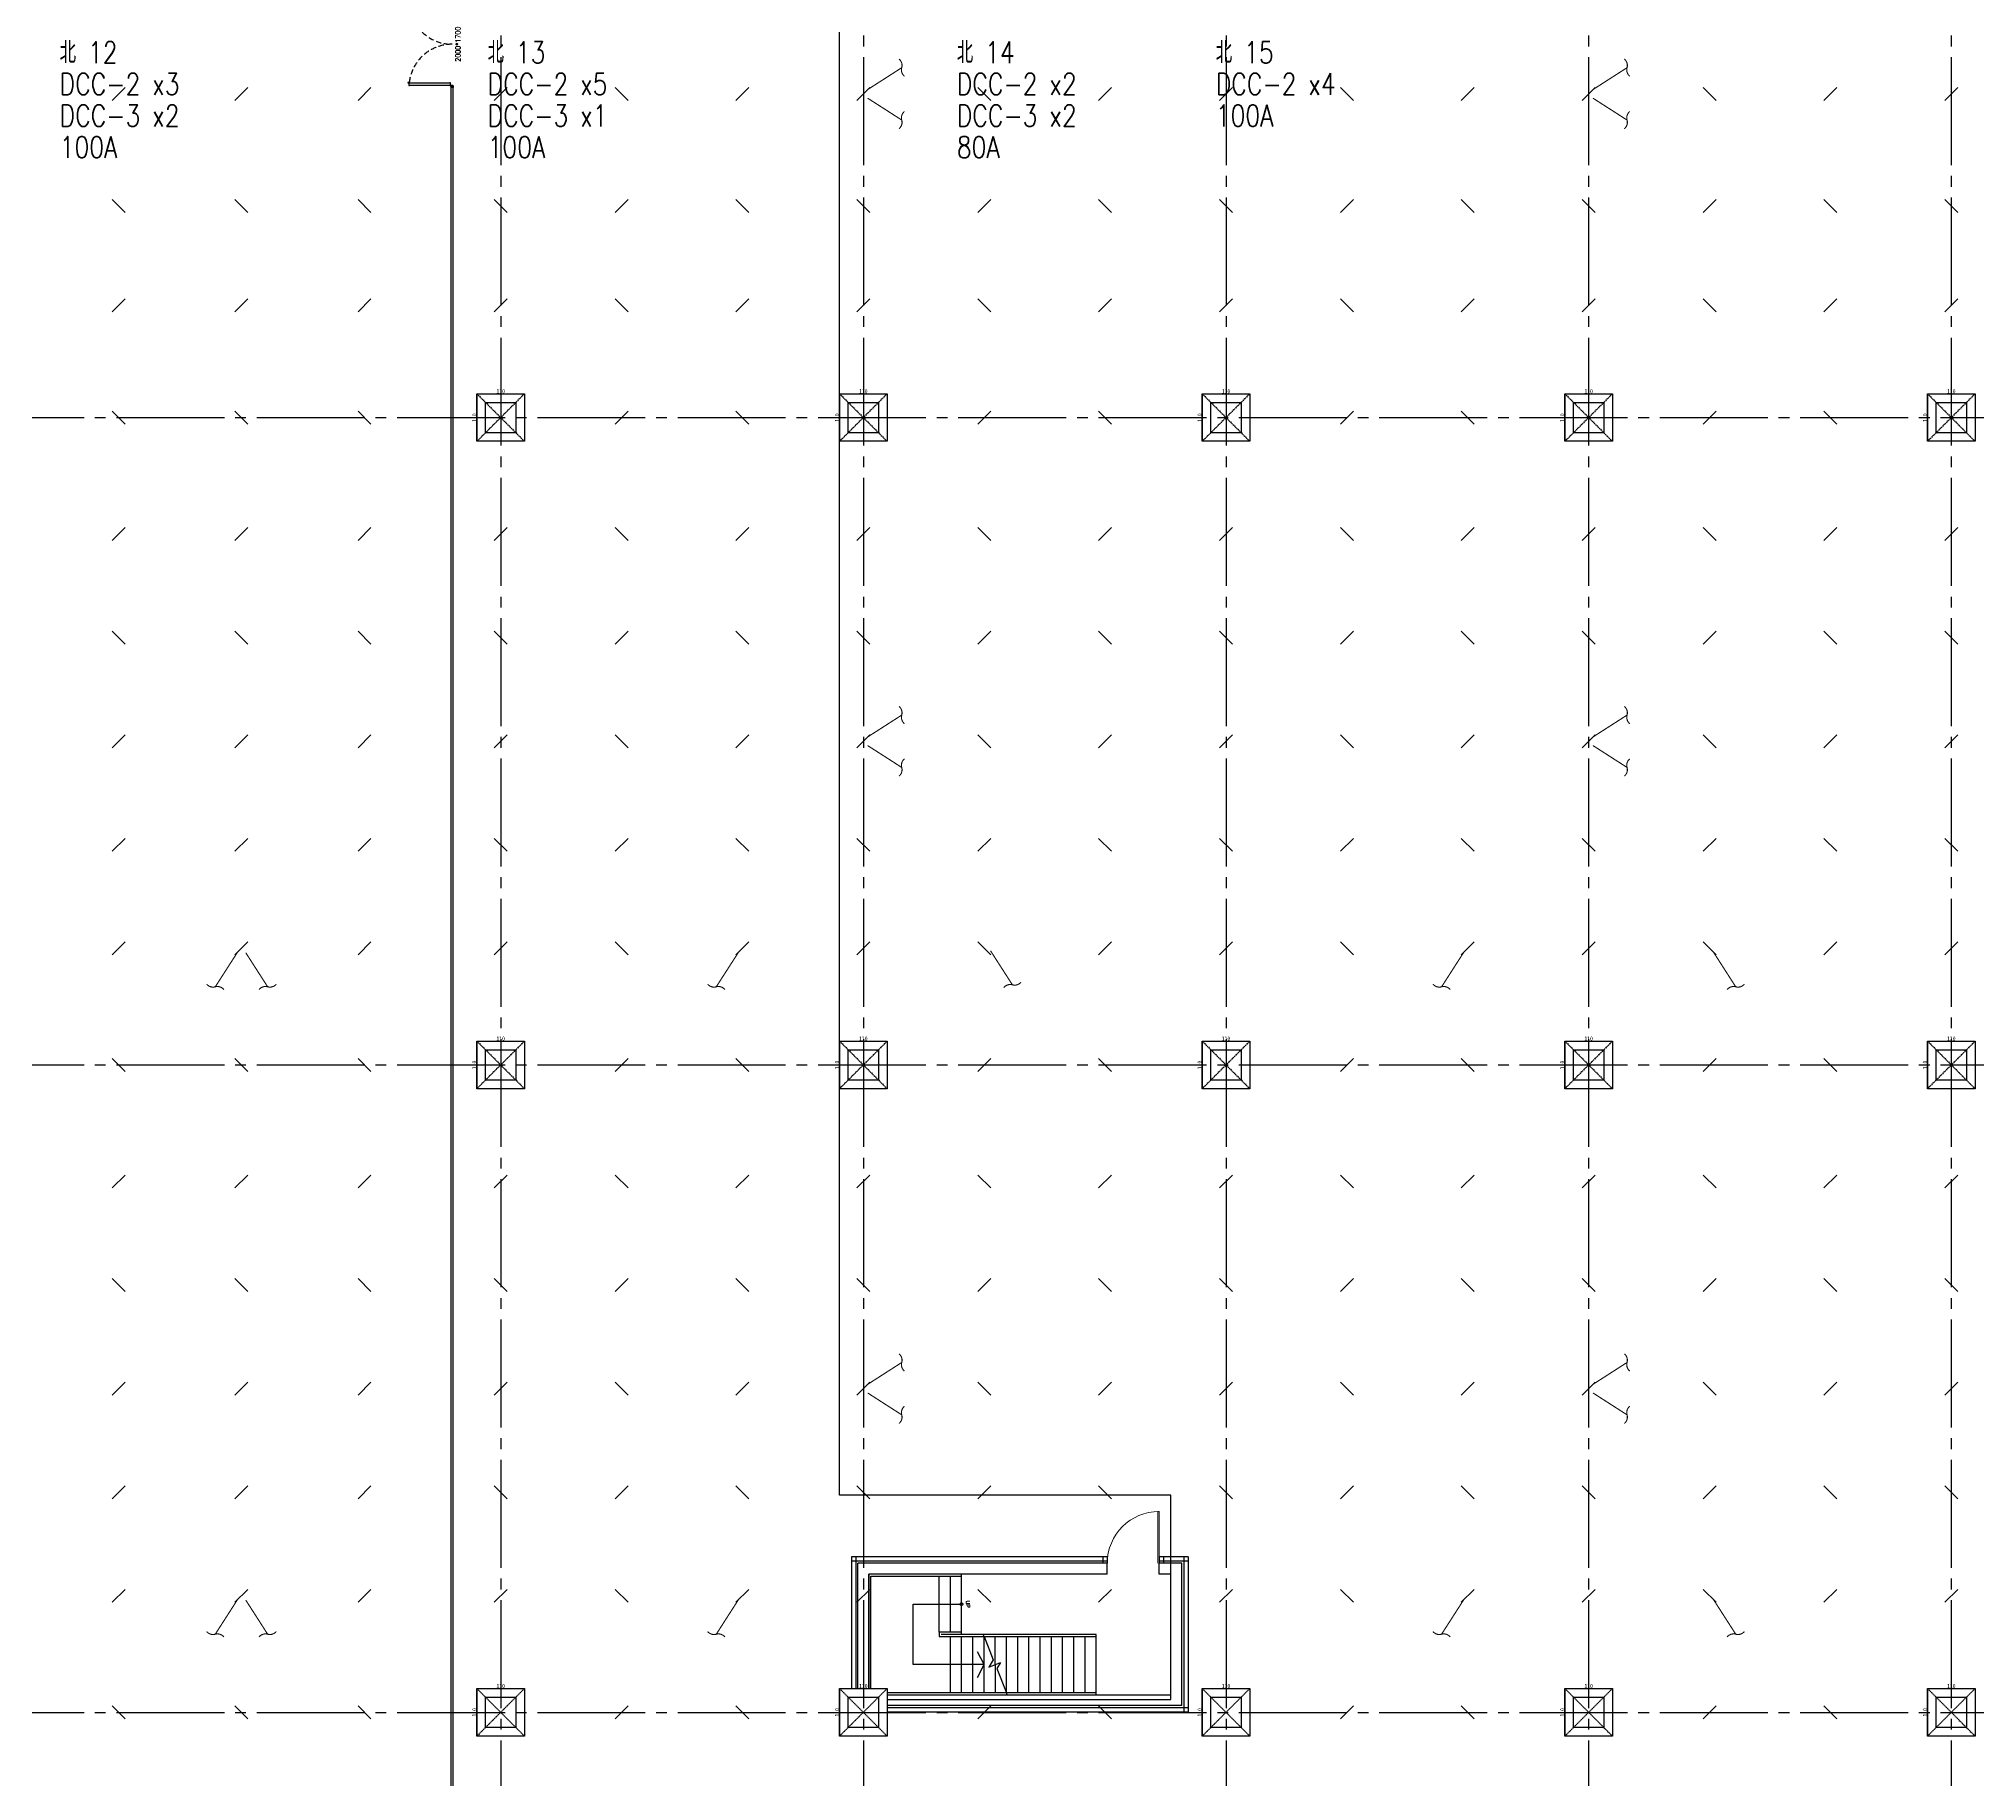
# Model space of a CAD drawing. Extents: x -3080 to 28500, y -1326 to 31609.
# Drawn here: x 14050 to 18540, y 4345 to 8378 of the extents above; entities that cross this region are included whole.
import ezdxf
from ezdxf.enums import TextEntityAlignment as Align

# ---------------------------------------------------------------- set-up
doc = ezdxf.new("R2010")
doc.units = 0
doc.header["$LTSCALE"] = 100
for name, pattern in [('188K-SM-03-F05-ARCH-PA-Y2257103$0$DASHED', [19.05, 12.7, -6.35]), ('X-S-FAB-L05$0$COL-CEN-LIN', [3.25, 2.5, -0.25, 0.25, -0.25]), ('X-S-FAB-L05$0$DASHED', [0.75, 0.5, -0.25]), ('X-S-FAB-L05$0$HIDDEN', [0.4, 0.3, -0.1])]:
    doc.linetypes.add(name, pattern=pattern)
for name, color, linetype in [('0-xref', 8, 'Continuous'), ('188K-SM-03-F05-ARCH-PA-Y2257103$0$K-Door', 53, 'Continuous'), ('188K-SM-03-F05-ARCH-PA-Y2257103$0$K-W-P1-3.5-非抗', 53, 'Continuous'), ('188K-SM-03-F05-ARCH-PA-Y2257103$0$K-岩棉 2hr 3.5-非抗', 53, 'Continuous'), ('188K-SM-03-F05-MECH-DCC-Y2257103$0$00_閥站分組', 1, 'Continuous'), ('188K-SM-07-F10-MECH-CR PIPE-Y2257103$0$00_閥站分組', 1, 'Continuous'), ('X-S-FAB-L05$0$0-arr', 8, 'Continuous'), ('X-S-FAB-L05$0$0-stc', 8, 'Continuous'), ('X-S-FAB-L05$0$12', 8, 'Continuous'), ('X-S-FAB-L05$0$1_L05平面圖_1_Door', 8, 'Continuous'), ('X-S-FAB-L05$0$AREA', 8, 'Continuous'), ('X-S-FAB-L05$0$BEAM', 8, 'Continuous'), ('X-S-FAB-L05$0$BLOCK', 8, 'Continuous'), ('X-S-FAB-L05$0$BR-D', 8, 'X-S-FAB-L05$0$DASHED'), ('X-S-FAB-L05$0$CCL', 8, 'X-S-FAB-L05$0$COL-CEN-LIN'), ('X-S-FAB-L05$0$COL', 8, 'Continuous'), ('X-S-FAB-L05$0$COL-S', 8, 'Continuous'), ('X-S-FAB-L05$0$HR', 8, 'Continuous'), ('X-S-FAB-L05$0$S-鋼柱', 8, 'Continuous'), ('X-S-FAB-L05$0$SLAB', 8, 'Continuous'), ('X-S-FAB-L05$0$ST', 8, 'Continuous'), ('X-S-FAB-L05$0$TXT', 8, 'Continuous'), ('X-S-FAB-L05$0$WALL-DR', 8, 'Continuous'), ('X-S-FAB-L05$0$斜撐', 8, 'Continuous')]:
    doc.layers.add(name, color=color, linetype=linetype)
doc.layers.add('X-S-FAB-L05$0$XREF', color=8, linetype='Continuous', lineweight=0)
doc.styles.add('188K-SM-03-F05-ARCH-PA-Y2257103$0$Standard', font='txt.shx', dxfattribs={"bigfont": 'chineset.shx'})
doc.styles.add('188K-SM-03-F05-MECH-DCC-Y2257103$0$XFM1Q20-200k$0$12P7-XCM2P10$0$AA-TXT', font='simplex.shx', dxfattribs={"bigfont": 'china.shx'})
doc.styles.add('188K-SM-07-F10-MECH-CR PIPE-Y2257103$0$XFM1Q20-200k$0$12P7-XCM2P10$0$AA-TXT', font='simplex.shx', dxfattribs={"bigfont": 'china.shx'})
doc.styles.add('X-S-FAB-L05$0$CHINA', font='simplex.shx', dxfattribs={"width": 0.75, "bigfont": 'chineset.shx'})
doc.styles.add('X-S-FAB-L05$0$DIM', font='', dxfattribs={"width": 0.8})
doc.styles.get('X-S-FAB-L05$0$DIM').set_extended_font_data('MingLiU')
doc.dimstyles.new('X-S-FAB-L05$0$JJP_005_defpoint', dxfattribs={"dimtxt": 20, "dimasz": 0.5, "dimexe": 0.5, "dimexo": 0.5, "dimgap": 0.5, "dimtad": 1, "dimdsep": 46, "dimtxsty": 'X-S-FAB-L05$0$DIM', "dimblk": 'X-S-FAB-L05$0$_None', "dimcen": 10, "dimclrd": 256, "dimclre": 256, "dimclrt": 256, "dimadec": 0, "dimazin": 0, "dimtfac": 1, "dimtix": 1, "dimtmove": 2, "dimatfit": 3, "dimldrblk": 'X-S-FAB-L05$0$_None', "dimfxl": 0.5, "dimtolj": 1, "dimtzin": 0, "dimarcsym": 0})

# ---------------------------------------------------------------- blocks, each defined once
blk = doc.blocks.new('*D174')
at = {"layer": 'DefPoints', "lineweight": -2, "transparency": 16777216}
blk.add_line((0, 0), (110, 0), dxfattribs=at)
at = {"layer": 'DefPoints', "color": 0, "transparency": 16777216}
for p in [(0, 0), (110, 0), (110, 0)]:
    blk.add_point(p, dxfattribs=at)
at = {"layer": 'DefPoints', "transparency": 16777216, "insert": (55, 6.1), "char_height": 10, "attachment_point": 5, "style": 'X-S-FAB-L05$0$DIM'}
blk.add_mtext('\\A1;110', dxfattribs=at)
blk = doc.blocks.new('X-S-FAB-L05$0$_None')
blk = doc.blocks.new('*D175')
at = {"layer": 'DefPoints', "lineweight": -2, "transparency": 16777216}
blk.add_line((0, 0), (0, -110), dxfattribs=at)
at = {"layer": 'DefPoints', "color": 0, "transparency": 16777216}
for p in [(0, 0), (0, -110), (0, -110)]:
    blk.add_point(p, dxfattribs=at)
at = {"layer": 'DefPoints', "transparency": 16777216, "insert": (-6.1, -55), "char_height": 10, "attachment_point": 5, "rotation": 90, "style": 'X-S-FAB-L05$0$DIM'}
blk.add_mtext('\\A1;110', dxfattribs=at)
blk = doc.blocks.new('*U62')
blk.add_lwpolyline([(0, 0.5), (1.44, 0.5), (1.75, 0.09), (1.75, 0.3), (1.75, 0.82), (1.99, 0.5, 0.234256), (1.99, 0.5), (3.5, 0.5)], format="xyb")
blk = doc.blocks.new('X-S-FAB-L05$0$斜撐')
at = {"layer": 'X-S-FAB-L05$0$BR-D', "const_width": 0.5}
blk.add_lwpolyline([(962.11, 215.55, -0.296213), (957.95, 215.19, 0.299957), (953.75, 214.85, 0.006918)], format="xyb", dxfattribs=at)
at = {"layer": 'X-S-FAB-L05$0$BR-D', "linetype": 'ByBlock', "const_width": 0.5}
blk.add_lwpolyline([(964.37, 197.57), (957.95, 215.19)], dxfattribs=at)
blk = doc.blocks.new('X-S-FAB-L05$0$SC1')
at = {"layer": 'DefPoints'}
blk.add_line((27925, 8342.1), (27955, 8312.1), dxfattribs=at)
blk = doc.blocks.new('X-S-FAB-L05$0$VC(C)')
at = {"layer": 'X-S-FAB-L05$0$S-鋼柱', "rotation": 90}
for p in [(22562.1, -19690), (22846.7, -19690), (23131.7, -19690), (23447.1, -19690), (24007.1, -19690), (24287.1, -19690), (24847.1, -19690), (25127.1, -19690), (25687.1, -19690), (25967.1, -19690), (26527.1, -19690), (26807.1, -19690), (23727.1, -19950), (24567.1, -19950), (25407.1, -19950), (26247.1, -19950), (22562.1, -20180), (22846.7, -20180), (23131.7, -20180), (23447.1, -20180), (24007.1, -20180), (24287.1, -20180), (24847.1, -20180), (25127.1, -20180), (25687.1, -20180), (25967.1, -20180), (26527.1, -20180), (26807.1, -20180), (23727.1, -20440), (24567.1, -20440), (25407.1, -20440), (26247.1, -20440), (22562.1, -20710), (22846.7, -20710), (23131.7, -20710), (23447.1, -20710), (24007.1, -20710), (24287.1, -20710), (24847.1, -20710), (25127.1, -20710), (25687.1, -20710), (25967.1, -20710), (26527.1, -20710), (26807.1, -20710), (23727.1, -20950), (24567.1, -20950), (25407.1, -20950), (26247.1, -20950), (22562.1, -21190), (22846.7, -21190), (23131.7, -21190), (23447.1, -21190), (24007.1, -21190), (24287.1, -21190), (24847.1, -21190), (25127.1, -21190), (25687.1, -21190), (25967.1, -21190), (26527.1, -21190), (26807.1, -21190), (22562.1, -21430), (22846.7, -21430), (23131.7, -21430), (23727.1, -21430), (24567.1, -21430), (25407.1, -21430), (26247.1, -21430), (22562.1, -21670), (22846.7, -21670), (23131.7, -21670), (23447.1, -21670), (24007.1, -21670), (24287.1, -21670), (24847.1, -21670), (25127.1, -21670), (25687.1, -21670), (25967.1, -21670), (26527.1, -21670), (26807.1, -21670), (23727.1, -21940), (24567.1, -21940), (25407.1, -21940), (26247.1, -21940), (22562.1, -22210), (22846.7, -22210), (23131.7, -22210), (23447.1, -22210), (24007.1, -22210), (24287.1, -22210), (24847.1, -22210), (25127.1, -22210), (25687.1, -22210), (25967.1, -22210), (26527.1, -22210), (26807.1, -22210), (23727.1, -22450), (24567.1, -22450), (25407.1, -22450), (26247.1, -22450), (22562.1, -22690), (22846.7, -22690), (23131.7, -22690), (23447.1, -22690), (24007.1, -22690), (24287.1, -22690), (24847.1, -22690), (25127.1, -22690), (25687.1, -22690), (25967.1, -22690), (26527.1, -22690), (26807.1, -22690), (22562.1, -22930), (22846.7, -22930), (23131.7, -22930), (23727.1, -22930), (24567.1, -22930), (25407.1, -22930), (26247.1, -22930), (22562.1, -23170), (22846.7, -23170), (23131.7, -23170), (23447.1, -23170), (24007.1, -23170), (24287.1, -23170), (24847.1, -23170), (25127.1, -23170), (25687.1, -23170), (25967.1, -23170), (26527.1, -23170), (26807.1, -23170), (23727.1, -23440), (24567.1, -23440), (25407.1, -23440), (26247.1, -23440)]:
    blk.add_blockref('X-S-FAB-L05$0$SC1', p, dxfattribs=at)
at = {"layer": 'X-S-FAB-L05$0$S-鋼柱'}
for p in [(-12540, -77.1), (-11700, -77.1), (-10860, -77.1), (-10020, -77.1), (-13705, -337.1), (-13420.4, -337.1), (-13135.4, -337.1), (-12820, -337.1), (-12260, -337.1), (-11980, -337.1), (-11420, -337.1), (-11140, -337.1), (-10580, -337.1), (-10300, -337.1), (-9740, -337.1), (-9460, -337.1), (-12540, -567.1), (-11700, -567.1), (-10860, -567.1), (-10020, -567.1), (-13705, -827.1), (-13420.4, -827.1), (-13135.4, -827.1), (-12260, -827.1), (-11420, -827.1), (-10580, -827.1), (-9740, -827.1), (-12540, -1097.1), (-11700, -1097.1), (-10860, -1097.1), (-10020, -1097.1), (-13705, -1337.1), (-13420.4, -1337.1), (-13135.4, -1337.1), (-12820, -1337.1), (-12260, -1337.1), (-11980, -1337.1), (-11420, -1337.1), (-11140, -1337.1), (-10580, -1337.1), (-10300, -1337.1), (-9740, -1337.1), (-9460, -1337.1), (-12540, -1577.1), (-11700, -1577.1), (-10860, -1577.1), (-10020, -1577.1), (-12820, -1817.1), (-12260, -1817.1), (-11980, -1817.1), (-11420, -1817.1), (-11140, -1817.1), (-10580, -1817.1), (-10300, -1817.1), (-9740, -1817.1), (-9460, -1817.1), (-12540, -2057.1), (-11700, -2057.1), (-10860, -2057.1), (-10020, -2057.1), (-13705, -2327.1), (-13420.4, -2327.1), (-13135.4, -2327.1), (-12260, -2327.1), (-11420, -2327.1), (-10580, -2327.1), (-9740, -2327.1), (-12540, -2597.1), (-11700, -2597.1), (-10860, -2597.1), (-10020, -2597.1), (-13705, -2837.1), (-13420.4, -2837.1), (-13135.4, -2837.1), (-12820, -2837.1), (-12260, -2837.1), (-11980, -2837.1), (-11420, -2837.1), (-11140, -2837.1), (-10580, -2837.1), (-10300, -2837.1), (-9740, -2837.1), (-9460, -2837.1), (-12540, -3077.1), (-11700, -3077.1), (-10860, -3077.1), (-10020, -3077.1), (-12820, -3317.1), (-12260, -3317.1), (-11980, -3317.1), (-11420, -3317.1), (-11140, -3317.1), (-10580, -3317.1), (-10300, -3317.1), (-9740, -3317.1), (-9460, -3317.1), (-12540, -3557.1), (-11700, -3557.1), (-10860, -3557.1), (-10020, -3557.1), (-13705, -3827.1), (-13420.4, -3827.1), (-13135.4, -3827.1), (-12260, -3827.1), (-11420, -3827.1), (-10580, -3827.1), (-9740, -3827.1)]:
    blk.add_blockref('X-S-FAB-L05$0$SC1', p, dxfattribs=at)
at = {"layer": 'X-S-FAB-L05$0$斜撐'}
for p, xscale, yscale, zscale, rotation in [((13947.4, 12747.2), 5.000000000000002, 5.000000000000002, 5.000000000000002, 282.6853631040207), ((15627.4, 12747.2), 5.000000000000002, 5.000000000000002, 5.000000000000002, 282.6853631040207), ((13947.4, 3752.8), -5, 5, 5, 257.3146368959793), ((15627.4, 3752.8), -5, 5, 5, 257.3146368959793), ((13947.4, 11247.2), 5.000000000000002, 5.000000000000002, 5.000000000000002, 282.6853631040207), ((15627.4, 11247.2), 5.000000000000002, 5.000000000000002, 5.000000000000002, 282.6853631040207), ((13947.4, 2252.8), -5, 5, 5, 257.3146368959793), ((15627.4, 2252.8), -5, 5, 5, 257.3146368959793), ((10022.4, 8282.6), -4.999999999999998, 5, 5, 167.3146368959794), ((19016.8, 8282.6), 5.000000000000001, 5.000000000000001, 5.000000000000001, 192.6853631040205), ((11182.8, 8282.6), -5.000000000000004, 5, 5, 167.3146368959792), ((20741.8, 8287.2), 5.000000000000001, 5.000000000000001, 5.000000000000001, 192.6853631040205), ((12862.8, 8282.6), -5.000000000000004, 5, 5, 167.3146368959792), ((22417.2, 8282.6), 5.000000000000001, 5.000000000000001, 5.000000000000001, 192.6853631040205), ((13947.4, 9747.2), 5.000000000000002, 5.000000000000002, 5.000000000000002, 282.6853631040207), ((15627.4, 9747.2), 5.000000000000002, 5.000000000000002, 5.000000000000002, 282.6853631040207), ((13947.4, 752.8), -5, 5, 5, 257.3146368959793), ((15627.4, 752.8), -5, 5, 5, 257.3146368959793), ((10022.4, 6782.6), -4.999999999999998, 5, 5, 167.3146368959794), ((19016.8, 6782.6), 5.000000000000001, 5.000000000000001, 5.000000000000001, 192.6853631040205), ((11182.8, 6782.6), -5.000000000000004, 5, 5, 167.3146368959792), ((12862.8, 6782.6), -5.000000000000004, 5, 5, 167.3146368959792), ((22417.2, 6782.6), 5.000000000000001, 5.000000000000001, 5.000000000000001, 192.6853631040205)]:
    blk.add_blockref('X-S-FAB-L05$0$斜撐', p, dxfattribs=dict(at, xscale=xscale, yscale=yscale, zscale=zscale, rotation=rotation))
blk = doc.blocks.new('188K-SM-03-F05-ARCH-PA-Y2257103$0$雙開門-2000×1700')
for p, q in [((185.2, 96.2), (183.8, 96.1)), ((189.2, 96.2), (185.2, 96.2)), ((185.2, 94), (189.2, 94)), ((189.2, 97.5), (189.2, 92.6)), ((190, 97.5), (189.2, 97.5)), ((189.2, 92.6), (190, 92.6)), ((190, 92.6), (190, 97.5)), ((1.8, 2.5), (0, 2.5)), ((0, -2.5), (0, 2.5)), ((198.2, 2.5), (200, 2.5)), ((200, -2.5), (200, 2.5)), ((1.8, -2.5), (0, -2.5)), ((198.2, -2.5), (200, -2.5))]:
    blk.add_line(p, q)
for points in [[(10.9, 100.1), (10.9, 102), (10.9, 100.1), (4.3, 100.1), (4.3, 100), (4.7, 100), (4.7, 98.9, 0.414214), (4.8, 98.8), (5, 98.8), (5, 98.9), (4.9, 98.9), (4.9, 99.9), (5, 99.9), (5, 4.1), (4.9, 4.1), (4.9, 5.1), (5, 5.1), (5, 5.2), (4.8, 5.2, 0.414214), (4.7, 5.1), (4.7, 4, 0.414214), (4.8, 3.8), (10.2, 3.8, 0.414214), (10.3, 4), (10.3, 5.1, 0.414214), (10.2, 5.2), (10, 5.2), (10, 5.1), (10.1, 5.1), (10.1, 4.1), (10, 4.1), (10, 99.9), (10.1, 99.9), (10.1, 98.9), (10, 98.9), (10, 98.8), (10.2, 98.8, 0.414214), (10.3, 98.9), (10.3, 99.9), (11.1, 99.9, 0.414214), (11.1, 100), (11.1, 102.1, 0.414214), (11.1, 102.2), (10.3, 102.2), (10.3, 102), (10.9, 102)], [(195.9, 100.1), (195.9, 102), (195.9, 100.1), (189.3, 100.1), (189.3, 100), (189.7, 100), (189.7, 98.9, 0.414214), (189.8, 98.8), (190, 98.8), (190, 98.9), (189.9, 98.9), (189.9, 99.9), (190, 99.9), (190, 4.1), (189.9, 4.1), (189.9, 5.1), (190, 5.1), (190, 5.2), (189.8, 5.2, 0.414214), (189.7, 5.1), (189.7, 4, 0.414214), (189.8, 3.8), (195.2, 3.8, 0.414214), (195.3, 4), (195.3, 5.1, 0.414214), (195.2, 5.2), (195, 5.2), (195, 5.1), (195.1, 5.1), (195.1, 4.1), (195, 4.1), (195, 99.9), (195.1, 99.9), (195.1, 98.9), (195, 98.9), (195, 98.8), (195.2, 98.8, 0.414214), (195.3, 98.9), (195.3, 99.9), (196.1, 99.9, 0.414214), (196.1, 100), (196.1, 102.1, 0.414214), (196.1, 102.2), (195.3, 102.2), (195.3, 102), (195.9, 102)], [(195.8, 96.2), (199.8, 96.2), (201.2, 96.1, -0.327495), (202, 95.4, -0.089847), (202.2, 84.7, -1.144881), (200.3, 85.1, 0.137079), (200.3, 93.5, 0.349357), (199.8, 94), (195.8, 94)], [(4.7, -0.6, 0.306748), (4.5, -0.2), (4.1, -0.2, 0.306748), (3.9, -0.6), (4, -0.6, -0.414214), (4.1, -0.7), (4.1, -0.7), (4, -0.7), (4, -1.5), (4.6, -1.5), (4.6, -0.7), (4.5, -0.7), (4.5, -0.7, -0.414214), (4.6, -0.6), (4.7, -0.6), (4.8, -0.6, -0.414214), (5, -0.8), (5, -1.5, -0.320245), (4.7, -1.9), (3, -2.5), (0.6, -2.5, -0.414214), (0, -1.9), (0, 1.9, -0.414214), (0.6, 2.5), (3, 2.5), (3, 0), (3, 0, 0.414214), (3.7, -0.6), (3.9, -0.6)], [(195.3, -0.6, -0.306748), (195.5, -0.2), (195.9, -0.2, -0.306748), (196.1, -0.6), (196, -0.6, 0.414214), (195.9, -0.7), (195.9, -0.7), (196, -0.7), (196, -1.5), (195.4, -1.5), (195.4, -0.7), (195.5, -0.7), (195.5, -0.7, 0.414214), (195.4, -0.6), (195.3, -0.6), (195.2, -0.6, 0.414214), (195, -0.8), (195, -1.5, 0.320245), (195.3, -1.9), (197, -2.5), (199.4, -2.5, 0.414214), (200, -1.9), (200, 1.9, 0.414214), (199.4, 2.5), (197, 2.5), (197, 0), (197, 0, -0.414214), (196.3, -0.6), (196.1, -0.6)]]:
    blk.add_lwpolyline(points, format="xyb")
blk.add_lwpolyline([(195, 92.6), (195, 97.5), (195.8, 97.5), (195.8, 92.6)], close=True)
at = {"ltscale": 500}
for points in [[(3.3, 1), (3.3, 3.1), (3, 3.1), (3, 1)], [(8.5, 3.8), (4, 3.8), (4, 4.1), (8.5, 4.1)], [(191.5, 3.8), (196, 3.8), (196, 4.1), (191.5, 4.1)], [(196.7, 1), (196.7, 3.1), (197, 3.1), (197, 1)]]:
    blk.add_lwpolyline(points, close=True, dxfattribs=at)
at = {"linetype": '188K-SM-03-F05-ARCH-PA-Y2257103$0$DASHED', "ltscale": 0.01}
for centre, start, end in [((0, 0), 0, 87.2908), ((200, 0), 92.7092, 180)]:
    blk.add_arc(centre, 100, start, end, dxfattribs=at)
for centre, major_axis, start_param, end_param in [((212.5, 89.5), (-21.3, 21.3), 0.585307, 0.943734), ((183.9, 95.2), (0.624, 0.624), 0.866962, 2.13291), ((199.6, 89.3), (-10.9, 10.9), 0.51383, 1.058752), ((185.3, 93.4), (-0.417, 0.417), -0.669314, 0.675093), ((183.8, 84.8), (-0.707, 0.707), 0.872811, 4.284184)]:
    blk.add_ellipse(centre, major_axis=major_axis, ratio=1, start_param=start_param, end_param=end_param)
at = {"ltscale": 500, "extrusion": (0, 0, -1)}
blk.add_ellipse((3.5, 3.6), major_axis=(0.495, 0.495), ratio=1, start_param=3.926991, end_param=10.210176, dxfattribs=at)
at = {"ltscale": 500}
blk.add_ellipse((196.5, 3.6), major_axis=(-0.495, 0.495), ratio=1, start_param=3.926991, end_param=10.210176, dxfattribs=at)
at = {"color": 8, "style": '188K-SM-03-F05-ARCH-PA-Y2257103$0$Standard', "width": 0.85}
blk.add_text('2000*1700', height=12, dxfattribs=at).set_placement((100, -13.5), align=Align.MIDDLE_CENTER)
blk = doc.blocks.new('188K-SM-03-F05-ARCH-PA-Y2257103')
at = {"layer": '188K-SM-03-F05-ARCH-PA-Y2257103$0$K-W-P1-3.5-非抗'}
for p, q in [((15005, 732.5), (15005, 8265)), ((15010, 732.5), (15010, 8265))]:
    blk.add_line(p, q, dxfattribs=at)
at = {"layer": '188K-SM-03-F05-ARCH-PA-Y2257103$0$K-岩棉 2hr 3.5-非抗'}
for p, q in [((15932.5, 4860.5, 0), (15932.5, 4555, 0)), ((16525, 4860.5, 0), (15932.5, 4860.5, 0)), ((16525, 4850.5), (15932.5, 4850.5)), ((15942.5, 4860.5), (15942.5, 4555)), ((16515, 4860.5, 0), (16515, 4845.5, 0)), ((16525, 4860.5), (16525, 4845.5)), ((16712.5, 4860.5, 0), (16645, 4860.5, 0)), ((16645, 4860.5, 0), (16645, 4845.5)), ((16712.5, 4850.5, 0), (16645, 4850.5)), ((16655, 4860.5, 0), (16655, 4845.5, 0)), ((16702.5, 4860.5, 0), (16702.5, 4500.5, 0)), ((16712.5, 4860.5, 0), (16712.5, 4500.5, 0)), ((16712.5, 4510.5, 0), (16015, 4510.5, 0)), ((16712.5, 4500.5, 0), (16015, 4500.5, 0))]:
    blk.add_line(p, q, dxfattribs=at)
at = {"layer": '188K-SM-03-F05-ARCH-PA-Y2257103$0$K-Door', "rotation": 89.99999999999999}
blk.add_blockref('188K-SM-03-F05-ARCH-PA-Y2257103$0$雙開門-2000×1700', (15007.5, 8265), dxfattribs=at)
blk = doc.blocks.new('188K-SM-03-F05-MECH-DCC-Y2257103')
at = {"layer": '188K-SM-03-F05-MECH-DCC-Y2257103$0$00_閥站分組', "style": '188K-SM-03-F05-MECH-DCC-Y2257103$0$XFM1Q20-200k$0$12P7-XCM2P10$0$AA-TXT', "width": 0.8}
for s, p in [('北 12', (14098.5, 8346.1)), ('北 13', (15089.7, 8346.1)), ('北 14', (16176.5, 8346.1)), ('北 15', (16776.3, 8346.1)), ('DCC-2 x3', (14098.5, 8272.9)), ('DCC-2 x5', (15089.7, 8272.9)), ('DCC-2 x2', (16176.5, 8272.9)), ('DCC-2 x4', (16776.3, 8272.9)), ('DCC-3 x2', (14098.5, 8199.7)), ('DCC-3 x1', (15089.7, 8199.7)), ('DCC-3 x2', (16176.5, 8199.7)), ('100A', (16776.3, 8199.7)), ('100A', (14098.5, 8126.5)), ('100A', (15089.7, 8126.5)), ('80A', (16176.5, 8126.5))]:
    blk.add_text(s, height=50, dxfattribs=at).set_placement(p, align=Align.MIDDLE_LEFT)
blk = doc.blocks.new('188K-SM-07-F10-MECH-CR PIPE-Y2257103')
at = {"layer": '188K-SM-07-F10-MECH-CR PIPE-Y2257103$0$00_閥站分組', "style": '188K-SM-07-F10-MECH-CR PIPE-Y2257103$0$XFM1Q20-200k$0$12P7-XCM2P10$0$AA-TXT', "width": 0.8}
for s, p in [('北 12', (14098.478, 8346.079)), ('北 13', (15089.706, 8346.079)), ('北 14', (16176.515, 8346.079)), ('北 15', (16776.348, 8346.079)), ('DCC-2 x3', (14098.478, 8272.877)), ('DCC-2 x5', (15089.706, 8272.877)), ('DCC-2 x2', (16176.515, 8272.877)), ('DCC-2 x4', (16776.348, 8272.877)), ('DCC-3 x2', (14098.478, 8199.675)), ('DCC-3 x1', (15089.706, 8199.675)), ('DCC-3 x2', (16176.515, 8199.675)), ('100A', (16776.348, 8199.675)), ('100A', (14098.478, 8126.473)), ('100A', (15089.706, 8126.473)), ('80A', (16176.515, 8126.473))]:
    blk.add_text(s, height=50, dxfattribs=at).set_placement(p, align=Align.MIDDLE_LEFT)
blk = doc.blocks.new('*U59')
at = {"layer": 'DefPoints', "linetype": 'X-S-FAB-L05$0$HIDDEN', "ltscale": 0.1}
for p, q in [((110, 0), (0, -110)), ((0, 0), (110, -110))]:
    blk.add_line(p, q, dxfattribs=at)
at = {"layer": 'X-S-FAB-L05$0$COL', "ltscale": 0.1}
blk.add_lwpolyline([(0, 0), (110, 0), (110, -110), (0, -110)], close=True, dxfattribs=at)
at = {"layer": 'DefPoints'}
dim = blk.add_linear_dim(base=(0, -110), p1=(0, 0), p2=(0, -110), angle=90, dimstyle='X-S-FAB-L05$0$JJP_005_defpoint', override={"dimtxt": 10}, dxfattribs=at)
dim.commit()
dim.dimension.update_dxf_attribs({"geometry": '*D175', "text_midpoint": (-6.067, -55)})
dim = blk.add_linear_dim(base=(110, 0), p1=(0, 0), p2=(110, 0), dimstyle='X-S-FAB-L05$0$JJP_005_defpoint', override={"dimtxt": 10}, dxfattribs=at)
dim.commit()
dim.dimension.update_dxf_attribs({"geometry": '*D174', "text_midpoint": (55, 6.067)})
blk = doc.blocks.new('X-S-FAB-L05$0$FAB2-L05')
at = {"layer": 'X-S-FAB-L05$0$CCL'}
for p, q in [((-11040, 11005), (-11040, 0)), ((-10200, 11005), (-10200, 0)), ((-9360, 11005), (-9360, 0)), ((-8520, 11005), (-8520, 0)), ((-7680, 11005), (-7680, 0)), ((-26880, 8220), (1210, 8220)), ((-26880, 6720), (1210, 6720)), ((-26880, 5220), (1210, 5220))]:
    blk.add_line(p, q, dxfattribs=at)
at = {"layer": 'X-S-FAB-L05$0$COL-S'}
for points in [[(-11075, 8255), (-11005, 8255), (-11005, 8185), (-11075, 8185)], [(-10235, 8255), (-10165, 8255), (-10165, 8185), (-10235, 8185)], [(-9395, 8255), (-9325, 8255), (-9325, 8185), (-9395, 8185)], [(-8555, 8255), (-8485, 8255), (-8485, 8185), (-8555, 8185)], [(-7715, 8255), (-7645, 8255), (-7645, 8185), (-7715, 8185)], [(-11075, 6755), (-11005, 6755), (-11005, 6685), (-11075, 6685)], [(-10235, 6755), (-10165, 6755), (-10165, 6685), (-10235, 6685)], [(-9395, 6755), (-9325, 6755), (-9325, 6685), (-9395, 6685)], [(-8555, 6755), (-8485, 6755), (-8485, 6685), (-8555, 6685)], [(-7715, 6755), (-7645, 6755), (-7645, 6685), (-7715, 6685)], [(-11075, 5255), (-11005, 5255), (-11005, 5185), (-11075, 5185)], [(-10235, 5255), (-10165, 5255), (-10165, 5185), (-10235, 5185)], [(-9395, 5255), (-9325, 5255), (-9325, 5185), (-9395, 5185)], [(-8555, 5255), (-8485, 5255), (-8485, 5185), (-8555, 5185)], [(-7715, 5255), (-7645, 5255), (-7645, 5185), (-7715, 5185)]]:
    blk.add_lwpolyline(points, close=True, dxfattribs=at)
at = {"layer": 'X-S-FAB-L05$0$BEAM'}
for p in [(-11095, 8275), (-10255, 8275), (-9415, 8275), (-8575, 8275), (-7735, 8275), (-11095, 6775), (-10255, 6775), (-9415, 6775), (-8575, 6775), (-7735, 6775), (-11095, 5275), (-10255, 5275), (-9415, 5275), (-8575, 5275), (-7735, 5275)]:
    blk.add_blockref('*U59', p, dxfattribs=at)
blk = doc.blocks.new('X-S-FAB-L05')
at = {"layer": 'X-S-FAB-L05$0$0-arr', "color": 4}
blk.add_lwpolyline([(16224.5, 4580.5), (16239.5, 4610.5), (16224.5, 4640.5)], dxfattribs=at)
blk.add_circle((16187.5, 4750.5), 3, dxfattribs=at)
at = {"layer": 'X-S-FAB-L05$0$12'}
blk.add_lwpolyline([(16239.5, 4610.5), (16075.5, 4610.5), (16075.5, 4750.5), (16187.5, 4750.5)], dxfattribs=at)
at = {"layer": 'X-S-FAB-L05$0$1_L05平面圖_1_Door', "color": 4, "lineweight": 0, "ltscale": 10}
for p, q in [((16645, 4965.5), (16642, 4965.5)), ((16642, 4965.5), (16642, 4845.5)), ((16645, 4845.5), (16645, 4965.5))]:
    blk.add_line(p, q, dxfattribs=at)
blk.add_arc((16645, 4845.5), 120, 90, 180, dxfattribs=at)
at = {"layer": 'X-S-FAB-L05$0$AREA'}
for p, q in [((16265.5, 4610.501), (16265.5, 4675.5)), ((16291.5, 4545.5), (16291.5, 4675.5)), ((16317.5, 4545.5), (16317.5, 4675.5)), ((16343.5, 4545.5), (16343.5, 4675.5)), ((16369.5, 4545.5), (16369.5, 4675.5)), ((16395.5, 4545.5), (16395.5, 4675.5)), ((16421.5, 4545.5), (16421.5, 4675.5)), ((16447.5, 4545.5), (16447.5, 4675.5)), ((16473.5, 4545.5), (16473.5, 4675.5)), ((16499.5, 4545.5), (16499.5, 4675.5)), ((16265.5, 4610.501), (16265.5, 4545.5))]:
    blk.add_line(p, q, dxfattribs=at)
for points in [[(16239.5, 4675.5), (16499.5, 4675.5), (16499.5, 4680.5), (16237.5, 4680.5)], [(16293.5, 4540.5), (16499.5, 4540.5), (16499.5, 4545.5), (16291.5, 4545.5)]]:
    blk.add_lwpolyline(points, dxfattribs=at)
at = {"layer": 'X-S-FAB-L05$0$COL-S'}
for points in [[(15085, 7535), (15155, 7535), (15155, 7465), (15085, 7465)], [(15925, 7535), (15995, 7535), (15995, 7465), (15925, 7465)], [(16765, 7535), (16835, 7535), (16835, 7465), (16765, 7465)], [(17605, 7535), (17675, 7535), (17675, 7465), (17605, 7465)], [(18445, 7535), (18515, 7535), (18515, 7465), (18445, 7465)], [(15085, 6035), (15155, 6035), (15155, 5965), (15085, 5965)], [(15925, 6035), (15995, 6035), (15995, 5965), (15925, 5965)], [(16765, 6035), (16835, 6035), (16835, 5965), (16765, 5965)], [(17605, 6035), (17675, 6035), (17675, 5965), (17605, 5965)], [(18445, 6035), (18515, 6035), (18515, 5965), (18445, 5965)], [(15085, 4535), (15155, 4535), (15155, 4465), (15085, 4465)], [(15925, 4535), (15995, 4535), (15995, 4465), (15925, 4465)], [(16765, 4535), (16835, 4535), (16835, 4465), (16765, 4465)], [(17605, 4535), (17675, 4535), (17675, 4465), (17605, 4465)], [(18445, 4535), (18515, 4535), (18515, 4465), (18445, 4465)]]:
    blk.add_lwpolyline(points, close=True, dxfattribs=at)
at = {"layer": 'X-S-FAB-L05$0$HR'}
for points in [[(15977.5, 4555), (15977.5, 4815.5), (16187.5, 4815.5), (16187.5, 4820.5), (15972.5, 4820.5), (15972.5, 4555)], [(16187.5, 4680.5), (16187.5, 4685.5), (16135.5, 4685.5), (16135.5, 4675.5), (16239.5, 4675.5), (16237.5, 4680.5), (16140.5, 4680.5)], [(16015, 4540.5), (16293.5, 4540.5), (16291.5, 4545.5), (16015, 4545.5)]]:
    blk.add_lwpolyline(points, dxfattribs=at)
at = {"layer": 'X-S-FAB-L05$0$SLAB'}
blk.add_lwpolyline([(16015, 4530), (16672.5, 4530), (16672.5, 5003), (15905, 5003), (15905, 8945)], dxfattribs=at)
at = {"layer": 'X-S-FAB-L05$0$ST'}
for p, q in [((16135.5, 4685.5), (16135.5, 4815.5)), ((16161.5, 4685.5), (16161.5, 4815.5)), ((16187.5, 4685.5), (16187.5, 4815.5)), ((16161.5, 4545.5), (16161.5, 4675.5)), ((16187.5, 4545.5), (16187.5, 4675.5)), ((16213.5, 4545.5), (16213.5, 4675.5)), ((16239.5, 4545.5), (16239.5, 4675.5))]:
    blk.add_line(p, q, dxfattribs=at)
at = {"layer": 'X-S-FAB-L05$0$WALL-DR'}
for p, q in [((16525, 4845.5), (15947.5, 4845.5)), ((15947.5, 4555), (15947.5, 4845.5)), ((16525, 4820.5), (15972.5, 4820.5)), ((15972.5, 4555), (15972.5, 4820.5)), ((16525, 4820.5), (16525, 4845.5)), ((16697.5, 4845.5), (16645, 4845.5)), ((16645, 4820.5), (16645, 4845.5)), ((16672.5, 4820.5), (16645, 4820.5)), ((16672.5, 4540.5), (16672.5, 4820.5)), ((16697.5, 4515.5), (16697.5, 4845.5)), ((16015, 4540.5), (16672.5, 4540.5)), ((16697.5, 4515.5), (16015, 4515.5))]:
    blk.add_line(p, q, dxfattribs=at)
at = {"layer": 'X-S-FAB-L05$0$0-stc', "xscale": 40, "yscale": 40, "zscale": 40, "rotation": 291.8014094863515}
blk.add_blockref('*U62', (16220.93, 4668.072), dxfattribs=at)
at = {"layer": 'X-S-FAB-L05$0$BEAM'}
for p in [(15065, 7555), (15905, 7555), (16745, 7555), (17585, 7555), (18425, 7555), (15065, 6055), (15905, 6055), (16745, 6055), (17585, 6055), (18425, 6055), (15065, 4555), (15905, 4555), (16745, 4555), (17585, 4555), (18425, 4555)]:
    blk.add_blockref('*U59', p, dxfattribs=at)
at = {"layer": 'X-S-FAB-L05$0$BLOCK'}
blk.add_blockref('X-S-FAB-L05$0$FAB2-L05', (26160, -720), dxfattribs=at)
at = {"layer": 'X-S-FAB-L05$0$XREF'}
blk.add_blockref('X-S-FAB-L05$0$VC(C)', (0, 0), dxfattribs=at)
at = {"layer": 'X-S-FAB-L05$0$TXT', "style": 'X-S-FAB-L05$0$CHINA'}
blk.add_text('UP', height=9, rotation=270, dxfattribs=at).set_placement((16202.5, 4750.5, 0), align=Align.MIDDLE_CENTER)

msp = doc.modelspace()

# ---------------------------------------------------------------- block references
at = {"layer": '0-xref'}
for name in ['X-S-FAB-L05', '188K-SM-03-F05-MECH-DCC-Y2257103', '188K-SM-03-F05-ARCH-PA-Y2257103']:
    msp.add_blockref(name, (0, 0), dxfattribs=at)

# ---------------------------------------------------------------- next in the draw order: block references
msp.add_blockref('188K-SM-07-F10-MECH-CR PIPE-Y2257103', (0, 0), dxfattribs=at)

doc.saveas('drawing.dxf')
